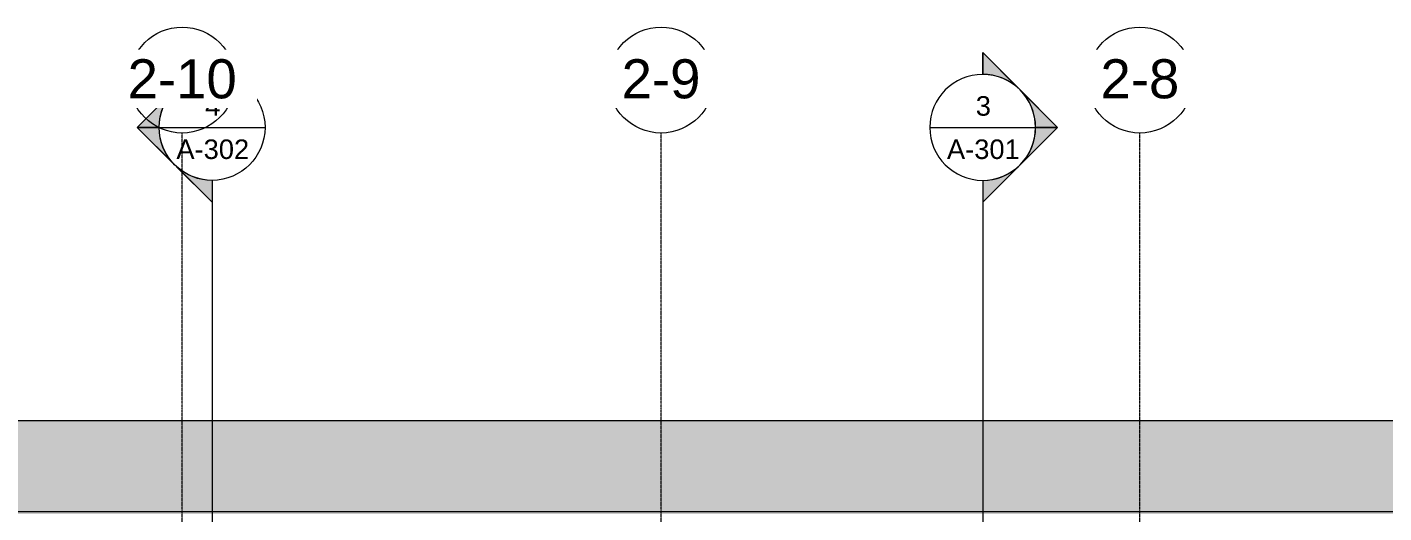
# Model space of a CAD drawing. Header units: inches. Extents: x 20478 to 36684, y -248 to 750.
# Drawn here: x 25504 to 26325, y 344 to 638 of the extents above; entities that cross this region are included whole.
import ezdxf

# ---------------------------------------------------------------- set-up
doc = ezdxf.new("R2010")
doc.units = ezdxf.units.IN
doc.header["$MEASUREMENT"] = 0
doc.linetypes.add('Grid Line 1_2_', pattern=[0.875, 0.5, -0.125, 0.125, -0.125])
for name, color, linetype, lineweight in [('A-ROOF', 132, 'Continuous', 13), ('G-ANNO-SYMB', 111, 'Continuous', 9), ('S-GRID', 1, 'Continuous', 9), ('S-GRID-IDEN', 1, 'Continuous', 9)]:
    doc.layers.add(name, color=color, linetype=linetype, lineweight=lineweight)
doc.styles.add('Arial', font='arial.ttf', dxfattribs={"height": 23.60479})
doc.styles.add('Arial_1', font='arial.ttf', dxfattribs={"height": 11.802395})

# ---------------------------------------------------------------- blocks, each defined once
blk = doc.blocks.new('Grid - Grid Head - Circle-14747-Elevation - South')
at = {"layer": 'S-GRID-IDEN'}
blk.add_circle((23085.89, 605.76), 32, dxfattribs=at)
blk = doc.blocks.new('Section - Section Head - Filled-1526-Elevation - South')
at = {"layer": 'G-ANNO-SYMB'}
h = blk.add_hatch(color=256, dxfattribs=at)
edge = h.paths.add_edge_path(flags=0)
edge.add_arc((24148.84, 577.16), 32.04, 47.9216, 90)
edge.add_line((24148.84, 609.2), (24148.84, 622.41))
edge.add_line((24148.84, 622.41), (24170.31, 600.94))
h = blk.add_hatch(color=256, dxfattribs=at)
edge = h.paths.add_edge_path(flags=0)
edge.add_line((24171.46, 599.78), (24194.09, 577.16))
edge.add_line((24194.09, 577.16), (24180.84, 577.16))
edge.add_arc((24148.84, 577.16), 32, 0, 45)
h = blk.add_hatch(color=256, dxfattribs=at)
edge = h.paths.add_edge_path(flags=0)
edge.add_arc((24148.84, 577.16), 32, 315, 360)
edge.add_line((24180.84, 577.16), (24194.09, 577.16))
edge.add_line((24194.09, 577.16), (24171.46, 554.53))
h = blk.add_hatch(color=256, dxfattribs=at)
edge = h.paths.add_edge_path(flags=0)
edge.add_line((24170.31, 553.37), (24148.84, 531.9))
edge.add_line((24148.84, 531.9), (24148.84, 545.12))
edge.add_arc((24148.84, 577.16), 32.04, 270, 312.0784)
for p, q in [((24194.09, 577.16), (24148.84, 622.41)), ((24148.84, 609.16), (24148.84, 622.41)), ((24170.31, 600.94), (24148.84, 622.41)), ((24148.84, 622.41), (24148.84, 609.2)), ((24194.09, 577.16), (24171.46, 599.78)), ((24194.09, 577.16), (24148.84, 531.9)), ((24171.46, 554.53), (24194.09, 577.16)), ((24180.84, 577.16), (24194.09, 577.16)), ((24194.09, 577.16), (24180.84, 577.16)), ((24148.84, 531.9), (24170.31, 553.37)), ((24148.84, 545.16), (24148.84, 531.9)), ((24148.84, 545.12), (24148.84, 531.9))]:
    blk.add_line(p, q, dxfattribs=at)
for radius, start, end in [(32, 90, 270), (32.04, 47.9216, 90), (32, 270, 90), (32, 0, 45), (32, 315, 360), (32.04, 270, 312.0784)]:
    blk.add_arc((24148.84, 577.16), radius, start, end, dxfattribs=at)

msp = doc.modelspace()

# ---------------------------------------------------------------- hatches: boundary and pattern name
at = {"layer": 'A-ROOF', "lineweight": 5}
for points in [[(26430.90822, 344.92312), (28217.0603, 344.92312), (28217.0603, 399.7294), (24711.3093, 399.7294), (24711.3093, 344.92312), (26361.79155, 344.92312)], [(28193.38322, 343.42181), (28217.0603, 343.42181), (28217.0603, 344.92312), (24711.3093, 344.92312), (24711.3093, 343.42181), (28158.82488, 343.42181)]]:
    msp.add_hatch(color=256, dxfattribs=at).paths.add_polyline_path(points, flags=0)

# ---------------------------------------------------------------- linework, layer by layer
at = {"layer": 'A-ROOF'}
for p, q in [((28217.0603, 399.7294), (24711.3093, 399.7294)), ((24711.3093, 344.92312), (28217.0603, 344.92312))]:
    msp.add_line(p, q, dxfattribs=at)
at = {"layer": 'G-ANNO-SYMB'}
for p, q in [((25584.13345, 577.15708), (25648.13345, 577.15708)), ((26050.00538, 577.15708), (26114.00538, 577.15708)), ((25616.13345, 545.15708), (25616.13345, -207.66081)), ((26082.00538, 545.15708), (26082.00538, -79.66081))]:
    msp.add_line(p, q, dxfattribs=at)
at = {"layer": 'S-GRID', "linetype": 'Grid Line 1_2_'}
for p, q in [((25598.0603, -132), (25598.0603, 573.76478)), ((25598.0603, -132), (25598.0603, 573.76478)), ((25887.5603, -132), (25887.5603, 573.76478)), ((25887.5603, -132), (25887.5603, 573.76478)), ((26177.0603, -132), (26177.0603, 573.76478)), ((26177.0603, -132), (26177.0603, 573.76478))]:
    msp.add_line(p, q, dxfattribs=at)

# ---------------------------------------------------------------- block references
at = {"layer": 'G-ANNO-SYMB'}
msp.add_blockref('Section - Section Head - Filled-1526-Elevation - South', (1933.17007, 0), dxfattribs=at)
at = {"layer": 'S-GRID-IDEN'}
for p in [(2512.17007, 0), (2801.67007, 0), (3091.17007, 0)]:
    msp.add_blockref('Grid - Grid Head - Circle-14747-Elevation - South', p, dxfattribs=at)

# ---------------------------------------------------------------- texts
at = {"layer": 'G-ANNO-SYMB', "attachment_point": 2, "line_spacing_factor": 0.938532, "style": 'Arial_1'}
for s, insert, char_height, width in [('3', (26082.41521, 596.04924), 11.8024, 10.944), ('A-302', (25616.54328, 569.86758), 11.802395, 52.416), ('A-301', (26082.41521, 569.86758), 11.802395, 52.416)]:
    msp.add_mtext(s, dxfattribs=dict(at, insert=insert, char_height=char_height, width=width))

# ---------------------------------------------------------------- next in the draw order: texts
at = {"layer": 'S-GRID-IDEN', "char_height": 23.60479, "attachment_point": 2, "line_spacing_factor": 0.938532, "style": 'Arial', "bg_fill": 3, "box_fill_scale": 1.25, "bg_fill_color": 0, "bg_fill_transparency": 0}
for s, insert, width in [('1-10', (25598.05415, 618.34727), 78.624), ('1-9', (25887.55415, 618.34727), 56.736), ('1-8', (26177.05415, 618.34727), 56.736)]:
    msp.add_mtext(s, dxfattribs=dict(at, insert=insert, width=width))

# ---------------------------------------------------------------- next in the draw order: block references
at = {"layer": 'G-ANNO-SYMB', "extrusion": (0, 0, -1)}
msp.add_blockref('Section - Section Head - Filled-1526-Elevation - South', (-49764.96876, 0), dxfattribs=at)
at = {"layer": 'S-GRID-IDEN'}
for p in [(2512.17007, 0), (2801.67007, 0), (3091.17007, 0)]:
    msp.add_blockref('Grid - Grid Head - Circle-14747-Elevation - South', p, dxfattribs=at)

# ---------------------------------------------------------------- next in the draw order: texts
at = {"layer": 'G-ANNO-SYMB', "insert": (25616.54328, 596.04924), "char_height": 11.8024, "width": 10.944, "attachment_point": 2, "line_spacing_factor": 0.938532, "style": 'Arial_1'}
msp.add_mtext('4', dxfattribs=at)

# ---------------------------------------------------------------- next in the draw order: texts
at = {"layer": 'S-GRID-IDEN', "char_height": 23.60479, "attachment_point": 2, "line_spacing_factor": 0.938532, "style": 'Arial', "bg_fill": 3, "box_fill_scale": 1.25, "bg_fill_color": 0, "bg_fill_transparency": 0}
for s, insert, width in [('2-10', (25598.05415, 618.34727), 78.624), ('2-9', (25887.55415, 618.34727), 56.736), ('2-8', (26177.05415, 618.34727), 56.736)]:
    msp.add_mtext(s, dxfattribs=dict(at, insert=insert, width=width))

doc.saveas('drawing.dxf')
